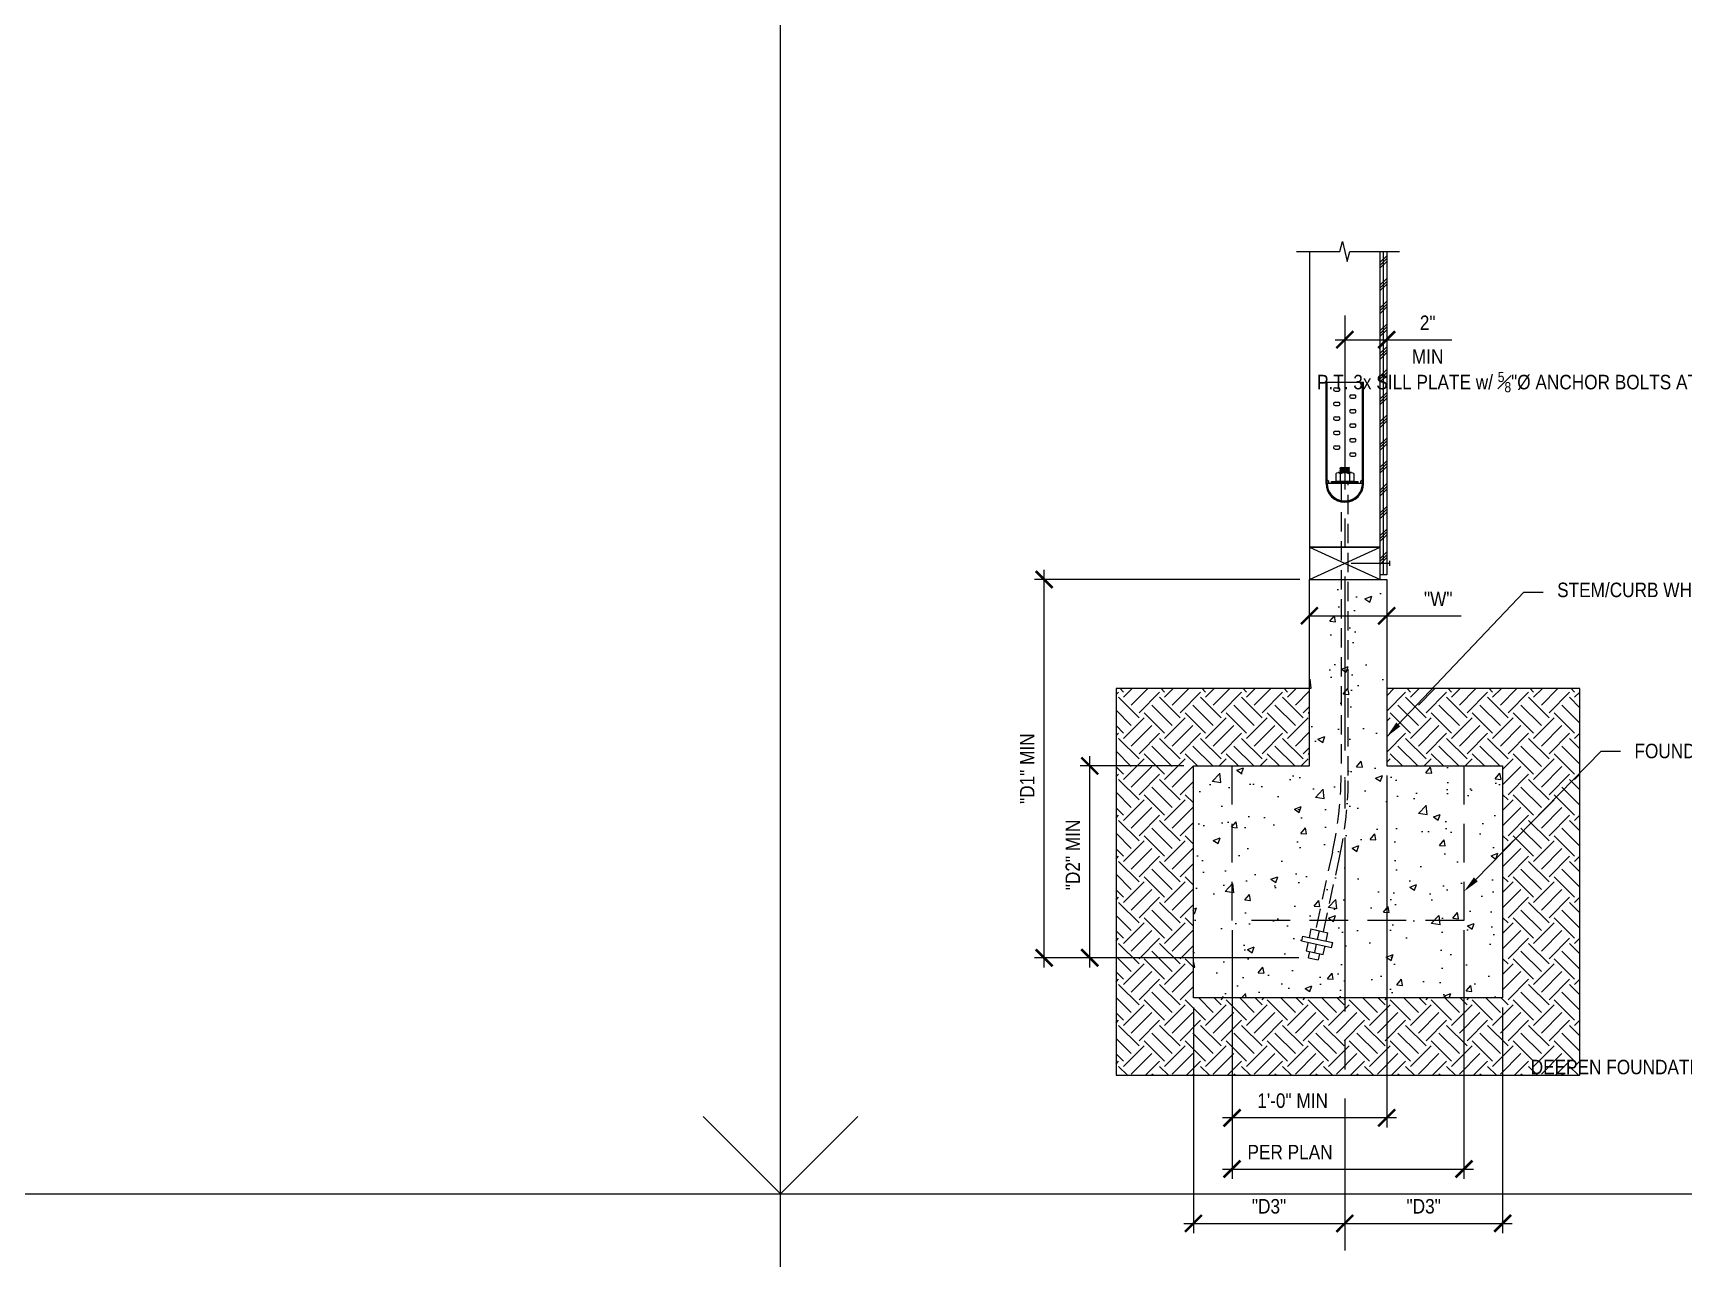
# Model space of a CAD drawing. Header units: inches. Extents: x -16404 to 14624, y -1591 to 16152.
# Drawn here: x 1432.3 to 1560.4, y 2486.9 to 2582.1 of the extents above; entities that cross this region are included whole.
import ezdxf
from ezdxf import colors
from ezdxf.entities.mleader import LeaderData, LeaderLine
from ezdxf.math import Vec2, Vec3

# ---------------------------------------------------------------- set-up
doc = ezdxf.new("R2010")
doc.units = ezdxf.units.IN
doc.header["$LTSCALE"] = 24
doc.header["$MEASUREMENT"] = 0
for name, pattern in [('CENTER2', [1.125, 0.75, -0.125, 0.125, -0.125]), ('DASHED2', [0.375, 0.25, -0.125]), ('HIDDEN2', [0.1875, 0.125, -0.0625]), ('HIDDEN4', [0.09375, 0.0625, -0.03125])]:
    doc.linetypes.add(name, pattern=pattern)
doc.layers.get('0').update_dxf_attribs({"linetype": 'CONTINUOUS'})
doc.layers.get('DefPoints').update_dxf_attribs({"color": 251, "linetype": 'CONTINUOUS'})
for name, color, linetype, plot in [('DESIGNER COMMENTS', 221, 'CONTINUOUS', False), ('S-ANNO-GRID-NONPLOT', 251, 'CONTINUOUS', False), ('S-ANNO-NONPLOT', 253, 'CONTINUOUS', False)]:
    doc.layers.add(name, color=color, linetype=linetype, plot=plot)
for name, color, linetype in [('S-ANNO-DIMS', 2, 'CONTINUOUS'), ('S-ANNO-NOTE', 4, 'CONTINUOUS'), ('S-BOLT', 2, 'CONTINUOUS'), ('S-BREAK', 2, 'CONTINUOUS'), ('S-CONC', 4, 'CONTINUOUS'), ('S-GRID', 1, 'CENTER2'), ('S-NAIL', 2, 'CONTINUOUS'), ('S-SIMPSON', 2, 'CONTINUOUS'), ('S-TYP DETAIL BLOCKS', 1, 'CONTINUOUS'), ('S-WOOD', 3, 'CONTINUOUS')]:
    doc.layers.add(name, color=color, linetype=linetype)
doc.layers.add('S-HATCH-SOIL', color=7, linetype='CONTINUOUS', true_color=0x8f8f8f, transparency=0.8)
doc.layers.add('S-HATCH1', color=1, linetype='CONTINUOUS', transparency=0.5)
doc.layers.add('S-HATCH2', color=2, linetype='CONTINUOUS', transparency=0.5)
doc.styles.add('Arial', font='arial.ttf', dxfattribs={"width": 0.85})
doc.dimstyles.new('DIM-12_Se', dxfattribs={"dimscale": 12, "dimtxt": 0.09375, "dimasz": 0.109375, "dimexe": 0.0625, "dimexo": 0.0625, "dimgap": 0.0625, "dimtad": 1, "dimdec": 4, "dimzin": 11, "dimdsep": 46, "dimlunit": 4, "dimtxsty": 'Arial', "dimblk": 'ARCHTICK', "dimcen": 0.125, "dimdle": 0.0625, "dimclrd": 256, "dimclre": 256, "dimclrt": 4, "dimadec": 0, "dimazin": 0, "dimtfac": 0.75, "dimtdec": 4, "dimtmove": 0, "dimatfit": 3, "dimfxl": 1, "dimfrac": 1, "dimtolj": 1, "dimtzin": 0, "dimarcsym": 0})

# ---------------------------------------------------------------- blocks, each defined once
blk = doc.blocks.new('Se_24x36_DETAILS_GRID')
for p, q in [((15.535, 7.667), (15.535, 15.333)), ((15.535, 7.667), (16.035, 8.167)), ((7.767, 7.667), (15.535, 7.667)), ((15.535, 7.667), (23.302, 7.667)), ((15.535, 0), (15.535, 7.667))]:
    blk.add_line(p, q)
at = {"linetype": 'DASHED2', "ltscale": 0.5}
blk.add_line((15.535, 7.667), (15.035, 8.167), dxfattribs=at)
blk = doc.blocks.new('_Open90')
at = {"color": 0, "linetype": 'ByBlock', "lineweight": -2}
for p, q in [((-0.5, 0.5), (0, 0)), ((0, 0), (-1, 0)), ((0, 0), (-0.5, -0.5))]:
    blk.add_line(p, q, dxfattribs=at)
blk = doc.blocks.new('_ARCHTICK')
at = {"color": 0, "linetype": 'ByBlock', "const_width": 0.15}
blk.add_lwpolyline([(-0.5, -0.5), (0.5, 0.5)], dxfattribs=at)
blk = doc.blocks.new('*D2683')
at = {"layer": 'DefPoints', "color": 0, "transparency": 16777216}
for p in [(26.04, 101.19), (37.79, 85.37), (37.79, 83.7)]:
    blk.add_point(p, dxfattribs=at)
at = {"layer": 'S-ANNO-DIMS', "lineweight": -2, "transparency": 16777216}
for p, q in [((26.04, 100.44), (26.04, 82.95)), ((37.79, 84.62), (37.79, 82.95)), ((25.29, 83.7), (38.54, 83.7))]:
    blk.add_line(p, q, dxfattribs=at)
at = {"layer": 'S-ANNO-DIMS', "lineweight": -2, "transparency": 16777216, "xscale": 1.3125, "yscale": 1.3125, "zscale": 1.3125, "rotation": 180}
blk.add_blockref('_ARCHTICK', (26.04, 83.7), dxfattribs=at)
at = {"layer": 'S-ANNO-DIMS', "lineweight": -2, "transparency": 16777216, "xscale": 1.3125, "yscale": 1.3125, "zscale": 1.3125}
blk.add_blockref('_ARCHTICK', (37.79, 83.7), dxfattribs=at)
at = {"layer": 'S-ANNO-DIMS', "color": 4, "transparency": 16777216, "insert": (31.91, 85.02), "char_height": 1.125, "attachment_point": 5, "style": 'Arial'}
blk.add_mtext('\\A1;"D3"', dxfattribs=at)
blk = doc.blocks.new('*D2684')
at = {"layer": 'DefPoints', "color": 0, "transparency": 16777216}
for p in [(50.04, 101.19), (37.79, 85.37), (50.04, 83.7)]:
    blk.add_point(p, dxfattribs=at)
at = {"layer": 'S-ANNO-DIMS', "lineweight": -2, "transparency": 16777216}
for p, q in [((50.04, 100.44), (50.04, 82.95)), ((37.79, 84.62), (37.79, 82.95)), ((37.04, 83.7), (50.79, 83.7))]:
    blk.add_line(p, q, dxfattribs=at)
at = {"layer": 'S-ANNO-DIMS', "lineweight": -2, "transparency": 16777216, "xscale": 1.3125, "yscale": 1.3125, "zscale": 1.3125, "rotation": 180}
blk.add_blockref('_ARCHTICK', (37.79, 83.7), dxfattribs=at)
at = {"layer": 'S-ANNO-DIMS', "lineweight": -2, "transparency": 16777216, "xscale": 1.3125, "yscale": 1.3125, "zscale": 1.3125}
blk.add_blockref('_ARCHTICK', (50.04, 83.7), dxfattribs=at)
at = {"layer": 'S-ANNO-DIMS', "color": 4, "transparency": 16777216, "insert": (43.91, 85.02), "char_height": 1.125, "attachment_point": 5, "style": 'Arial'}
blk.add_mtext('\\A1;"D3"', dxfattribs=at)
blk = doc.blocks.new('PHD2-F')
for p, q in [((-1.45, 1.45), (-1.45, 9.31)), ((-1.45, 9.31), (1.45, 9.31)), ((-1.38, 1.45), (-1.38, 9.31)), ((1.37, 1.45), (1.37, 9.31)), ((1.45, 1.45), (1.45, 9.31)), ((-0.75, 8.88), (-0.5, 8.88)), ((-0.75, 8.62), (-0.5, 8.62)), ((-0.75, 7.75), (-0.5, 7.75)), ((0.5, 8.32), (0.75, 8.32)), ((0.5, 8.06), (0.75, 8.06)), ((-0.75, 7.5), (-0.5, 7.5)), ((-0.75, 6.63), (-0.5, 6.63)), ((0.5, 7.19), (0.75, 7.19)), ((0.5, 6.93), (0.75, 6.93)), ((-0.75, 6.37), (-0.5, 6.37)), ((-0.75, 5.51), (-0.5, 5.51)), ((-0.75, 5.25), (-0.5, 5.25)), ((0.5, 6.07), (0.75, 6.07)), ((0.5, 5.81), (0.75, 5.81)), ((-0.75, 4.38), (-0.5, 4.38)), ((-0.75, 4.12), (-0.5, 4.12)), ((0.5, 4.94), (0.75, 4.94)), ((0.5, 4.68), (0.75, 4.68)), ((0.5, 3.82), (0.75, 3.82)), ((0.5, 3.56), (0.75, 3.56)), ((-1.45, 1.75), (-1.38, 1.75)), ((-1.38, 1.74), (-1.25, 1.64)), ((-1.38, 1.48), (1.37, 1.48)), ((-1.38, 1.48), (-1.38, 1.23)), ((-1.38, 1.48), (-1.38, 1.47)), ((-1.38, 1.47), (-1.37, 1.46)), ((-1.37, 1.46), (-1.37, 1.42)), ((-1.37, 1.42), (-1.37, 1.38)), ((-1.37, 1.38), (-1.37, 1.33)), ((-1.37, 1.33), (-1.36, 1.27)), ((-1.28, 1.48), (-1.25, 1.51)), ((-1.25, 1.51), (-1.25, 1.64)), ((1.37, 1.74), (1.25, 1.64)), ((1.25, 1.51), (1.25, 1.64)), ((1.28, 1.48), (1.25, 1.51)), ((1.36, 1.27), (1.37, 1.33)), ((1.37, 1.47), (1.37, 1.48)), ((1.37, 1.46), (1.37, 1.47)), ((1.37, 1.42), (1.37, 1.46)), ((1.37, 1.38), (1.37, 1.42)), ((1.37, 1.33), (1.37, 1.38)), ((1.37, 1.75), (1.45, 1.75)), ((1.37, 1.23), (1.37, 1.48)), ((-1.38, 1.23), (-1.28, 0.98)), ((-1.36, 1.27), (-1.35, 1.21)), ((-1.35, 1.21), (-1.33, 1.13)), ((-1.33, 1.13), (-1.31, 1.06)), ((-1.31, 1.06), (-1.28, 0.98)), ((1.37, 1.23), (1.28, 0.98)), ((1.28, 0.98), (1.31, 1.06)), ((1.31, 1.06), (1.33, 1.13)), ((1.33, 1.13), (1.35, 1.21)), ((1.35, 1.21), (1.36, 1.27))]:
    blk.add_line(p, q)
for centre, radius, start, end in [((-0.75, 8.75), 0.13, 90, 270), ((-0.75, 7.63), 0.13, 90, 270), ((-0.5, 8.75), 0.13, 270, 90), ((-0.5, 7.63), 0.13, 270, 90), ((0.5, 8.19), 0.13, 90, 270), ((0.75, 8.19), 0.13, 270, 90), ((-0.75, 6.5), 0.13, 90, 270), ((-0.5, 6.5), 0.13, 270, 90), ((0.5, 7.06), 0.13, 90, 270), ((0.75, 7.06), 0.13, 270, 90), ((-0.75, 5.38), 0.13, 90, 270), ((-0.5, 5.38), 0.13, 270, 90), ((0.5, 5.94), 0.13, 90, 270), ((0.75, 5.94), 0.13, 270, 90), ((-0.75, 4.25), 0.13, 90, 270), ((-0.5, 4.25), 0.13, 270, 90), ((0.5, 4.81), 0.13, 90, 270), ((0.75, 4.81), 0.13, 270, 90), ((0.5, 3.69), 0.13, 90, 270), ((0.75, 3.69), 0.13, 270, 90), ((0, 1.45), 1.45, 180, 0), ((0, 1.45), 1.38, 180, 0), ((0, 1.48), 1.38, 201.3237, 338.6763)]:
    blk.add_arc(centre, radius, start, end)
blk = doc.blocks.new('NUT-SM-THREADS-new')
for p, q in [((-0.94, 0.81), (-0.94, 0)), ((-0.94, 0), (-0.84, 0)), ((-0.84, 0), (0.84, 0)), ((-0.7, 0.94), (0.7, 0.94)), ((0.39, 1.44), (-0.5, 1.44)), ((-0.5, 1.44), (-0.39, 1.37)), ((-0.5, 1.31), (-0.39, 1.37)), ((0.5, 1.25), (-0.5, 1.31)), ((-0.5, 1.31), (-0.39, 1.25)), ((-0.5, 1.19), (-0.39, 1.25)), ((0.5, 1.12), (-0.5, 1.19)), ((-0.5, 1.19), (-0.39, 1.12)), ((-0.5, 1.06), (-0.39, 1.12)), ((0.5, 1), (-0.5, 1.06)), ((-0.5, 1.06), (-0.39, 1)), ((-0.5, 0.94), (-0.39, 1)), ((-0.47, 0.81), (-0.47, 0)), ((-0.39, 1.37), (0.39, 1.31)), ((-0.39, 1.25), (0.39, 1.19)), ((-0.39, 1.12), (0.39, 1.06)), ((-0.39, 1), (0.39, 0.94)), ((0.5, 1.37), (-0.09, 1.41)), ((0.39, 1.44), (0.39, 1.44)), ((0.39, 1.44), (0.5, 1.37)), ((0.39, 1.31), (0.5, 1.37)), ((0.39, 1.31), (0.5, 1.25)), ((0.39, 1.19), (0.5, 1.25)), ((0.39, 1.19), (0.5, 1.12)), ((0.39, 1.06), (0.5, 1.12)), ((0.39, 1.06), (0.5, 1)), ((0.39, 0.94), (0.5, 1)), ((0.47, 0.81), (0.47, 0)), ((0.84, 0), (0.94, 0)), ((0.94, 0.81), (0.94, 0))]:
    blk.add_line(p, q)
for centre, radius, start, end in [((-0.7, 0.65), 0.283, 33.8901, 146.1099), ((0, -0.01), 0.943, 60.1583, 119.8417), ((0.7, 0.65), 0.283, 33.8901, 146.1099)]:
    blk.add_arc(centre, radius, start, end)
blk = doc.blocks.new('NUT-w-WASHER-sm-new')
blk.add_lwpolyline([(1.36, 0.17), (-1.36, 0.17), (-1.36, 0), (1.36, 0)], close=True)
blk.add_blockref('NUT-SM-THREADS-new', (0, 0.17))
blk = doc.blocks.new('10d')
at = {"color": 3}
blk.add_line((0.19, 0.25), (-0.19, 0.25), dxfattribs=at)
at = {"color": 2}
blk.add_line((0, 0.25), (0, -2.75), dxfattribs=at)
blk = doc.blocks.new('*D2685')
at = {"layer": 'DefPoints', "color": 0, "transparency": 16777216}
for p in [(37.79, 152.26), (41.04, 152.26), (41.04, 152.26)]:
    blk.add_point(p, dxfattribs=at)
at = {"layer": 'S-ANNO-DIMS', "lineweight": -2, "transparency": 16777216}
for p, q in [((37.04, 152.26), (41.04, 152.26)), ((41.04, 152.26), (46.09, 152.26))]:
    blk.add_line(p, q, dxfattribs=at)
at = {"layer": 'S-ANNO-DIMS', "lineweight": -2, "transparency": 16777216, "xscale": 1.3125, "yscale": 1.3125, "zscale": 1.3125, "rotation": 180}
blk.add_blockref('_ARCHTICK', (37.79, 152.26), dxfattribs=at)
at = {"layer": 'S-ANNO-DIMS', "lineweight": -2, "transparency": 16777216, "xscale": 1.3125, "yscale": 1.3125, "zscale": 1.3125}
blk.add_blockref('_ARCHTICK', (41.04, 152.26), dxfattribs=at)
at = {"layer": 'S-ANNO-DIMS', "color": 4, "transparency": 16777216, "char_height": 1.125, "attachment_point": 5, "style": 'Arial'}
for s, insert in [('\\A1;2"', (44.22, 153.57)), ('\\A1;MIN', (44.22, 150.95))]:
    blk.add_mtext(s, dxfattribs=dict(at, insert=insert))
blk = doc.blocks.new('*D2689')
at = {"layer": 'DefPoints', "color": 0, "transparency": 16777216}
for p in [(29.04, 107.19), (47.04, 107.19), (47.04, 87.92)]:
    blk.add_point(p, dxfattribs=at)
at = {"layer": 'S-ANNO-DIMS', "lineweight": -2, "transparency": 16777216}
for p, q in [((29.04, 106.44), (29.04, 87.17)), ((47.04, 106.44), (47.04, 87.17)), ((28.29, 87.92), (47.79, 87.92))]:
    blk.add_line(p, q, dxfattribs=at)
at = {"layer": 'S-ANNO-DIMS', "lineweight": -2, "transparency": 16777216, "xscale": 1.3125, "yscale": 1.3125, "zscale": 1.3125, "rotation": 180}
blk.add_blockref('_ARCHTICK', (29.04, 87.92), dxfattribs=at)
at = {"layer": 'S-ANNO-DIMS', "lineweight": -2, "transparency": 16777216, "xscale": 1.3125, "yscale": 1.3125, "zscale": 1.3125}
blk.add_blockref('_ARCHTICK', (47.04, 87.92), dxfattribs=at)
at = {"layer": 'S-ANNO-DIMS', "color": 4, "transparency": 16777216, "insert": (33.54, 89.23), "char_height": 1.125, "attachment_point": 5, "style": 'Arial'}
blk.add_mtext('\\A1;PER PLAN', dxfattribs=at)
blk = doc.blocks.new('*D2690')
at = {"layer": 'DefPoints', "color": 0, "transparency": 16777216}
for p in [(35.04, 130.84), (35.04, 130.84), (41.04, 130.84)]:
    blk.add_point(p, dxfattribs=at)
at = {"layer": 'S-ANNO-DIMS', "lineweight": -2, "transparency": 16777216}
for p, q in [((35.04, 130.84), (41.79, 130.84)), ((41.04, 130.84), (46.83, 130.84))]:
    blk.add_line(p, q, dxfattribs=at)
at = {"layer": 'S-ANNO-DIMS', "lineweight": -2, "transparency": 16777216, "xscale": 1.3125, "yscale": 1.3125, "zscale": 1.3125, "rotation": 180}
blk.add_blockref('_ARCHTICK', (35.04, 130.84), dxfattribs=at)
at = {"layer": 'S-ANNO-DIMS', "lineweight": -2, "transparency": 16777216, "xscale": 1.3125, "yscale": 1.3125, "zscale": 1.3125}
blk.add_blockref('_ARCHTICK', (41.04, 130.84), dxfattribs=at)
at = {"layer": 'S-ANNO-DIMS', "color": 4, "transparency": 16777216, "insert": (45.04, 132.15), "char_height": 1.125, "attachment_point": 5, "style": 'Arial'}
blk.add_mtext('\\A1;"W"', dxfattribs=at)
blk = doc.blocks.new('*D2691')
at = {"layer": 'DefPoints', "color": 0, "transparency": 16777216}
for p in [(18, 119.19), (26.04, 119.19), (34.98, 104.31)]:
    blk.add_point(p, dxfattribs=at)
at = {"layer": 'S-ANNO-DIMS', "lineweight": -2, "transparency": 16777216}
for p, q in [((25.29, 119.19), (17.25, 119.19)), ((18, 103.56), (18, 119.94)), ((34.23, 104.31), (17.25, 104.31))]:
    blk.add_line(p, q, dxfattribs=at)
at = {"layer": 'S-ANNO-DIMS', "lineweight": -2, "transparency": 16777216, "xscale": 1.3125, "yscale": 1.3125, "zscale": 1.3125}
for p, rotation in [((18, 119.19), 90), ((18, 104.31), 270)]:
    blk.add_blockref('_ARCHTICK', p, dxfattribs=dict(at, rotation=rotation))
at = {"layer": 'S-ANNO-DIMS', "color": 4, "transparency": 16777216, "insert": (16.68, 112.29), "char_height": 1.125, "attachment_point": 5, "rotation": 90, "style": 'Arial'}
blk.add_mtext('\\A1;"D2" MIN', dxfattribs=at)
blk = doc.blocks.new('*D2693')
at = {"layer": 'DefPoints', "color": 0, "transparency": 16777216}
for p in [(41.04, 119.19), (29.04, 107.19), (29.04, 91.89)]:
    blk.add_point(p, dxfattribs=at)
at = {"layer": 'S-ANNO-DIMS', "lineweight": -2, "transparency": 16777216}
for p, q in [((41.04, 118.44), (41.04, 91.14)), ((29.04, 106.44), (29.04, 91.14)), ((41.79, 91.89), (28.29, 91.89))]:
    blk.add_line(p, q, dxfattribs=at)
at = {"layer": 'S-ANNO-DIMS', "lineweight": -2, "transparency": 16777216, "xscale": 1.3125, "yscale": 1.3125, "zscale": 1.3125, "rotation": 180}
blk.add_blockref('_ARCHTICK', (29.04, 91.89), dxfattribs=at)
at = {"layer": 'S-ANNO-DIMS', "lineweight": -2, "transparency": 16777216, "xscale": 1.3125, "yscale": 1.3125, "zscale": 1.3125}
blk.add_blockref('_ARCHTICK', (41.04, 91.89), dxfattribs=at)
at = {"layer": 'S-ANNO-DIMS', "color": 4, "transparency": 16777216, "insert": (33.74, 93.22), "char_height": 1.125, "attachment_point": 5, "style": 'Arial'}
blk.add_mtext('\\A1;1\'-0" MIN', dxfattribs=at)
blk = doc.blocks.new('_Integral')
at = {"color": 0, "linetype": 'ByBlock', "lineweight": -2}
for centre, start, end in [((0.445, -0.091), 102, 168), ((-0.445, 0.091), 282, 348)]:
    blk.add_arc(centre, 0.454, start, end, dxfattribs=at)
blk = doc.blocks.new('*D2694')
at = {"layer": 'DefPoints', "color": 0, "transparency": 16777216}
for p in [(14.46, 133.65), (35.04, 133.65), (21.29, 104.31)]:
    blk.add_point(p, dxfattribs=at)
at = {"layer": 'S-ANNO-DIMS', "lineweight": -2, "transparency": 16777216}
for p, q in [((34.29, 133.65), (13.71, 133.65)), ((14.46, 103.56), (14.46, 134.4)), ((20.54, 104.31), (13.71, 104.31))]:
    blk.add_line(p, q, dxfattribs=at)
at = {"layer": 'S-ANNO-DIMS', "lineweight": -2, "transparency": 16777216, "xscale": 1.3125, "yscale": 1.3125, "zscale": 1.3125}
for p, rotation in [((14.46, 133.65), 90), ((14.46, 104.31), 270)]:
    blk.add_blockref('_ARCHTICK', p, dxfattribs=dict(at, rotation=rotation))
at = {"layer": 'S-ANNO-DIMS', "color": 4, "transparency": 16777216, "insert": (13.14, 118.98), "char_height": 1.125, "attachment_point": 5, "rotation": 90, "style": 'Arial'}
blk.add_mtext('\\A1;"D1" MIN', dxfattribs=at)
blk = doc.blocks.new('Se_HOLDOWN ANCHORAGE AT FOUNDATION')
at = {"layer": 'S-HATCH-SOIL'}
h = blk.add_hatch(dxfattribs=at)
h.set_pattern_fill('EARTH', color=256, scale=9, angle=45, style=0)
h.set_pattern_definition([(45, (41286.5343, 2188.8466), (0, 3.18198052), [2.25, -2.25]), (45, (41285.9377, 2189.4433), (0, 3.18198052), [2.25, -2.25]), (45, (41285.341, 2190.0399), (0, 3.18198052), [2.25, -2.25]), (135, (41285.341, 2190.4376), (-3.18198052, 4e-16), [2.25, -2.25]), (135, (41285.9377, 2191.0342), (-3.18198052, 4e-16), [2.25, -2.25]), (135, (41286.5343, 2191.6309), (-3.18198052, 4e-16), [2.25, -2.25])])
h.paths.add_polyline_path([(41.03976, 119.18755), (50.03976, 119.18755), (50.03976, 101.18755), (26.03976, 101.18755), (26.03976, 119.18755), (35.03976, 119.18755), (35.03976, 125.18755), (20.03976, 125.18755), (20.03976, 95.18755), (56.03976, 95.18755), (56.03976, 125.18755), (41.03976, 125.18755)])
at = {"layer": 'S-HATCH2'}
h = blk.add_hatch(dxfattribs=at)
h.set_pattern_fill('AR-CONC', color=256, scale=0.75, style=0)
h.set_pattern_definition([(50, (41286.5343, 2188.8466), (5.37945137, -0.470641), [0.5625, -6.1875]), (355, (41286.5343, 2188.8466), (-1.040635, 5.641441), [0.45, -4.95]), (100.451444, (41286.9826, 2188.8074), (4.33881635, 5.1707999), [0.47805144, -5.25856584]), (46.1842, (41286.534, 2190.3466), (8.00431, -1.2413946), [0.84375, -9.28125]), (96.635635, (41287.201, 2190.243), (7.0099646, 7.3058895), [0.7170776, -7.8878532]), (351.184164, (41286.534, 2190.347), (7.0099646, 7.3058895), [0.675, -7.425]), (21, (41287.2843, 2189.9716), (4.4768029, -3.0196417), [0.5625, -6.1875]), (326, (41287.2843, 2189.9716), (1.824865, 5.43862534), [0.45, -4.95]), (71.451445, (41287.6574, 2189.72), (6.3016678, 2.41898365), [0.4780514, -5.25856584]), (37.5, (41286.5343, 2188.8466), (0.091198915, 2.4967039), [0, -4.89, 0, -5.025, 0, -4.96875]), (7.5, (41286.5343, 2188.8466), (1.97302153, 2.95808784), [0, -2.865, 0, -4.7775, 0, -1.89375]), (327.5, (41284.8618, 2188.8466), (4.00366827, -0.16916154), [0, -1.875, 0, -5.85, 0, -7.7625]), (317.5, (41284.1118, 2188.8466), (4.37389627, 0.75078737), [0, -2.4375, 0, -3.885, 0, -5.5125])])
h.paths.add_polyline_path([(35.03976, 133.65079), (41.03976, 133.65079), (41.03976, 119.18755), (50.03976, 119.18755), (50.03976, 101.18755), (26.03976, 101.18755), (26.03976, 119.18755), (35.03976, 119.18755)])
at = {"layer": 'S-WOOD'}
h = blk.add_hatch(dxfattribs=at)
h.set_pattern_fill('PLAST', color=1, scale=5, angle=45, style=0)
h.set_pattern_definition([(45, (2530.8771, -5807.7838), (-0.88388348, 0.88388348), []), (45, (2530.7666, -5807.6733), (-0.88388348, 0.88388348), []), (45, (2530.6561, -5807.5629), (-0.88388348, 0.88388348), [])])
h.paths.add_polyline_path([(40.53976, 159.11021), (41.03976, 159.11021), (41.03976, 134.02579), (40.53976, 134.02579)])
at = {"layer": 'S-ANNO-NONPLOT'}
blk.add_lwpolyline([(41.03976, 119.18755), (50.03976, 119.18755), (50.03976, 101.18755), (26.03976, 101.18755), (26.03976, 119.18755), (35.03976, 119.18755), (35.03976, 125.18755), (20.03976, 125.18755), (20.03976, 95.18755), (56.03976, 95.18755), (56.03976, 125.18755), (41.03976, 125.18755), (41.03976, 119.18755)], close=True, dxfattribs=at)
at = {"layer": 'S-BOLT'}
for p, q in [((35.16126, 106.54205), (35.01701, 105.87901)), ((35.16126, 106.54205), (36.4804, 106.25505)), ((35.67658, 105.73551), (35.82083, 106.39855)), ((34.50401, 105.99061), (34.42429, 105.62419)), ((34.42429, 105.62419), (36.76943, 105.11398)), ((34.50401, 105.99061), (36.84915, 105.48041)), ((34.93729, 105.51258), (34.79303, 104.84954)), ((35.45261, 104.70604), (35.59686, 105.36908)), ((36.11218, 104.56255), (36.25643, 105.22559)), ((36.33615, 105.59201), (36.4804, 106.25505)), ((36.76943, 105.11398), (36.84915, 105.48041)), ((34.79303, 104.84954), (36.11218, 104.56255)), ((34.98335, 104.31312), (35.71621, 104.15368))]:
    blk.add_line(p, q, dxfattribs=at)
at = {"layer": 'S-BOLT', "linetype": 'HIDDEN4'}
blk.add_lwpolyline([(36.12618, 106.33212), (37.37746, 112.08353, 0.05360677), (38.0632, 118.46115), (38.0632, 141.13204), (37.51633, 141.13204), (37.51633, 118.88745, -0.05360677), (36.83059, 112.50983), (35.51547, 106.46498), (36.12618, 106.33212)], format="xyb", dxfattribs=at)
at = {"layer": 'S-BOLT'}
for points in [[(34.98335, 104.31312), (35.08618, 104.78576)], [(35.81903, 104.62632), (35.71621, 104.15368)]]:
    blk.add_lwpolyline(points, dxfattribs=at)
at = {"layer": 'S-BREAK'}
blk.add_lwpolyline([(34.03976, 159.11021), (37.41119, 159.11021), (37.60048, 159.88856), (37.97905, 158.33186), (38.16834, 159.11021), (42.03976, 159.11021)], dxfattribs=at)
at = {"layer": 'S-CONC'}
blk.add_lwpolyline([(35.03976, 133.65079), (41.03976, 133.65079), (41.03976, 119.18755), (50.03976, 119.18755), (50.03976, 101.18755), (26.03976, 101.18755), (26.03976, 119.18755), (35.03976, 119.18755)], close=True, dxfattribs=at)
at = {"layer": 'S-CONC', "color": 2, "linetype": 'HIDDEN2'}
blk.add_lwpolyline([(35.03976, 133.65079), (41.03976, 133.65079), (41.03976, 119.18755), (47.03976, 119.18755), (47.03976, 107.18755), (29.03976, 107.18755), (29.03976, 119.18755), (35.03976, 119.18755)], close=True, dxfattribs=at)
at = {"layer": 'S-GRID', "color": 1, "linetype": 'CENTER2', "ltscale": 0.75}
blk.add_line((37.78976, 154.12902), (37.78976, 81.58815), dxfattribs=at)
at = {"layer": 'S-HATCH1'}
blk.add_line((40.78976, 134.02579), (40.78976, 159.11021), dxfattribs=at)
at = {"layer": 'S-WOOD', "color": 2}
for p, q in [((35.03976, 133.65079), (40.53976, 136.15079)), ((35.03976, 136.15079), (40.53976, 133.65079))]:
    blk.add_line(p, q, dxfattribs=at)
at = {"layer": 'S-WOOD'}
for points in [[(35.03976, 159.11021), (35.03976, 136.15079), (40.53976, 136.15079), (40.53976, 159.11021)], [(40.53976, 159.11021), (41.03976, 159.11021), (41.03976, 134.02579), (40.53976, 134.02579), (40.53976, 159.11021)]]:
    blk.add_lwpolyline(points, dxfattribs=at)
blk.add_lwpolyline([(35.03976, 136.15079), (35.03976, 133.65079), (40.53976, 133.65079), (40.53976, 136.15079)], close=True, dxfattribs=at)
at = {"layer": 'S-BOLT', "xscale": -0.75, "yscale": 0.75, "zscale": 0.75}
blk.add_blockref('NUT-w-WASHER-sm-new', (37.78976, 141.13204), dxfattribs=at)
at = {"layer": 'S-NAIL', "rotation": 270}
blk.add_blockref('10d', (41.03976, 134.90079), dxfattribs=at)
at = {"layer": 'S-SIMPSON', "color": 3, "linetype": 'Continuous'}
blk.add_blockref('PHD2-F', (37.78976, 139.65079), dxfattribs=at)
at = {"layer": 'S-ANNO-DIMS'}
for base, p1, p2, text, picture, middle in [((41.03976, 152.25912), (37.78976, 152.25912), (41.03976, 152.25912), '2"\\XMIN', '*D2685', (44.22224, 152.25912)), ((29.03976, 91.89261), (41.03976, 119.18755), (29.03976, 107.18755), '<> MIN', '*D2693', (33.7399, 91.89261)), ((47.03976, 87.92124), (29.03976, 107.18755), (47.03976, 107.18755), 'PER PLAN', '*D2689', (33.54041, 87.92124))]:
    dim = blk.add_linear_dim(base=base, p1=p1, p2=p2, text=text, dimstyle='DIM-12_Se', dxfattribs=at)
    dim.commit()
    dim.dimension.update_dxf_attribs({"geometry": picture, "text_midpoint": middle, "dimtype": 128})
for base, p1, p2, angle, text, picture, middle in [((14.45686, 133.65079), (21.28976, 104.31312), (35.03976, 133.65079), 270, '"D1" MIN', '*D2694', (14.45686, 118.98196)), ((35.03976, 130.83881), (41.03976, 130.83881), (35.03976, 130.83881), 180, '"W"', '*D2690', (45.03976, 130.83881)), ((17.99792, 119.18755), (34.98335, 104.31312), (26.03976, 119.18755), 90, '"D2" MIN', '*D2691', (17.99792, 112.29111))]:
    dim = blk.add_linear_dim(base=base, p1=p1, p2=p2, angle=angle, text=text, dimstyle='DIM-12_Se', dxfattribs=at)
    dim.commit()
    dim.dimension.update_dxf_attribs({"geometry": picture, "text_midpoint": middle, "dimtype": 128})
for base, p1, p2, picture, middle in [((37.78976, 83.6979), (26.03976, 101.18755), (37.78976, 85.37432), '*D2683', (31.91476, 85.02267)), ((50.03976, 83.6979), (37.78976, 85.37432), (50.03976, 101.18755), '*D2684', (43.91476, 85.02267))]:
    dim = blk.add_linear_dim(base=base, p1=p1, p2=p2, text='"D3"', dimstyle='DIM-12_Se', dxfattribs=at)
    dim.commit()
    dim.dimension.update_dxf_attribs({"geometry": picture, "text_midpoint": middle})
at = {"layer": 'S-ANNO-NOTE'}
ml = blk.add_multileader_mtext('Standard', dxfattribs=at)
ml.set_content('SHEAR WALL w/ E.N. PER PLAN', color=4, style='Arial')
ml.set_leader_properties(color=2)
ml.set_arrow_properties(name='INTEGRAL')
ml.build(insert=Vec2(0, 0))
ml.multileader.update_dxf_attribs({"dogleg_length": 0.36, "arrow_head_size": 1.3125, "scale": 12})
ctx = ml.context
ctx.base_point, ctx.scale, ctx.char_height, ctx.arrow_head_size, ctx.landing_gap_size, ctx.plane_origin = Vec3(79.98992, 160.30263), 12, 1.125, 1.3125, 1.08, Vec3(141.55097, 454.00277)
ctx.text_align_type = 2
notes = []
notes.append((ctx, [(0, (1, 1, 0), (93.90841, 160.30263), (-1, 0), 1.5, [(0, [(104.90518, 154.5175)], 0, [])])]))
ctx.mtext.insert, ctx.mtext.width, ctx.mtext.defined_height, ctx.mtext.alignment, ctx.mtext.flow_direction = Vec3(91.32841, 160.86551), 10.3297485, 3.69153, 3, 5
ml = blk.add_multileader_mtext('Standard', dxfattribs=at)
ml.set_content('STUDS PER SHEAR WALL SCHEDULE', color=4, style='Arial')
ml.set_leader_properties(color=2)
ml.build(insert=Vec2(0, 0))
ml.multileader.update_dxf_attribs({"dogleg_length": 0.125, "arrow_head_size": 1.3125, "scale": 12})
ctx = ml.context
ctx.base_point, ctx.scale, ctx.char_height, ctx.arrow_head_size, ctx.landing_gap_size, ctx.plane_origin = Vec3(77.70627, 154.63463), 12, 1.125, 1.3125, 1.08, Vec3(129.23617, 445.13995)
ctx.text_align_type = 2
notes.append((ctx, [(0, (1, 1, 0), (93.90841, 154.63463), (-1, 0), 1.5, [(0, [(109.99589, 147.00539)], 0, [])])]))
ctx.mtext.insert, ctx.mtext.width, ctx.mtext.alignment, ctx.mtext.flow_direction = Vec3(91.32841, 155.20672), 12.6133987, 3, 5
ml = blk.add_multileader_mtext('Standard', dxfattribs=at)
ml.set_content('\\A1;{\\C256;P.T. 3x SILL PLATE w/ \\H0.7x;\\S5#8;\\H1.4286x;"%%C ANCHOR BOLTS AT SPACING PER SHEAR WALL SCHEDULE}', color=4, style='Arial')
ml.set_leader_properties(color=2)
ml.build(insert=Vec2(0, 0))
ml.multileader.update_dxf_attribs({"dogleg_length": 0.125, "arrow_head_size": 1.3125, "scale": 12})
ctx = ml.context
ctx.base_point, ctx.scale, ctx.char_height, ctx.arrow_head_size, ctx.landing_gap_size, ctx.plane_origin = Vec3(73.66362, 149.18669), 12, 1.125, 1.3125, 1.08, Vec3(129.1634, 439.692)
ctx.text_align_type = 2
notes.append((ctx, [(0, (1, 1, 0), (93.90841, 149.18669), (-1, 0), 1.5, [(0, [(113.24101, 136.15079)], 0, [])])]))
ctx.mtext.insert, ctx.mtext.width, ctx.mtext.alignment, ctx.mtext.flow_direction = Vec3(91.32841, 149.75878), 17.5154638, 3, 5
ml = blk.add_multileader_mtext('Standard', dxfattribs=at)
ml.set_content('STEM/CURB WHERE OCCURS (REINFORCING NOT SHOWN FOR CLARITY)', color=4, style='Arial')
ml.set_leader_properties(color=2)
ml.build(insert=Vec2(0, 0))
ml.multileader.update_dxf_attribs({"dogleg_length": 0.125, "arrow_head_size": 1.3125, "scale": 12})
ctx = ml.context
ctx.base_point, ctx.scale, ctx.char_height, ctx.arrow_head_size, ctx.landing_gap_size, ctx.plane_origin = Vec3(53.18886, 132.68268), 12, 1.125, 1.3125, 1.08, Vec3(20.29687, 428.188)
notes.append((ctx, [(0, (1, 1, 0), (51.68886, 132.68268), (1, 0), 1.5, [(0, [(41.03976, 121.45301)], 0, [])])]))
ctx.mtext.insert, ctx.mtext.width, ctx.mtext.flow_direction = Vec3(54.26886, 133.41056), 21.0351547, 5
ml = blk.add_multileader_mtext('Standard', dxfattribs=at)
ml.set_content('FOUNDATION BEYOND', color=4, style='Arial')
ml.set_leader_properties(color=2)
ml.build(insert=Vec2(0, 0))
ml.multileader.update_dxf_attribs({"dogleg_length": 0.125, "arrow_head_size": 1.3125, "scale": 12})
ctx = ml.context
ctx.base_point, ctx.scale, ctx.char_height, ctx.arrow_head_size, ctx.landing_gap_size, ctx.plane_origin = Vec3(59.18886, 120.34055), 12, 1.125, 1.3125, 1.08, Vec3(20.29687, 420.84587)
notes.append((ctx, [(0, (1, 1, 0), (57.68886, 120.34055), (1, 0), 1.5, [(0, [(47.03976, 109.44836)], 0, [])])]))
ctx.mtext.insert, ctx.mtext.width, ctx.mtext.flow_direction = Vec3(60.26886, 120.91265), 9.1665457, 5
ml = blk.add_multileader_mtext('Standard', dxfattribs=at)
ml.set_content('DEEPEN FOUNDATION AS REQUIRED TO ACHIEVE HOLDOWN EMBEDMENT', color=4, style='Arial')
ml.set_leader_properties(color=2)
ml.build(insert=Vec2(0, 0))
ml.multileader.update_dxf_attribs({"dogleg_length": 0.125, "arrow_head_size": 1.3125, "scale": 12})
ctx = ml.context
ctx.base_point, ctx.scale, ctx.char_height, ctx.arrow_head_size, ctx.landing_gap_size, ctx.plane_origin = Vec3(83.44121, 95.821), 12, 1.125, 1.3125, 1.08, Vec3(89.04384, 405.60099)
ctx.text_align_type = 2
notes.append((ctx, [(1, (1, 1, 0), (103.77753, 95.821), (-1, 0), 1.5, [(0, [(110.39551, 103.04573)], 0, [])])]))
ctx.mtext.insert, ctx.mtext.width, ctx.mtext.alignment, ctx.mtext.flow_direction = Vec3(101.19753, 96.39309), 18.9241311, 3, 5
for ctx, leaders in notes:
    for number, flags, end, landing, length, lines in leaders:
        leader = LeaderData()
        leader.index, (leader.has_last_leader_line, leader.has_dogleg_vector, leader.attachment_direction) = number, flags
        leader.last_leader_point, leader.dogleg_vector, leader.dogleg_length = Vec3(end), Vec3(landing), length
        for number, points, colour, breaks in lines:
            line = LeaderLine()
            line.index, line.vertices, line.color, line.breaks = number, Vec3.list(points), colors.encode_raw_color(colour), breaks
            leader.lines.append(line)
        ctx.leaders.append(leader)
blk = doc.blocks.new('Se_SILL PLATE BOLTING AT SHEAR WALL')
at = {"layer": 'S-ANNO-NOTE'}
ml = blk.add_multileader_mtext('Standard', dxfattribs=at)
ml.set_content('\\A1;2x4 STRUCTURAL WALL WHERE OCCURS PER PLAN', color=4, style='Arial')
ml.set_leader_properties(color=2)
ml.set_arrow_properties(name='INTEGRAL')
ml.build(insert=Vec2(0, 0))
ml.multileader.update_dxf_attribs({"dogleg_length": 0.36, "arrow_head_size": 1.3125, "scale": 12})
ctx = ml.context
ctx.base_point, ctx.scale, ctx.char_height, ctx.arrow_head_size, ctx.landing_gap_size, ctx.plane_origin = Vec3(34.85455, 70.90393), 12, 1.125, 1.3125, 1.08, Vec3(-5.74255, 354.61849)
notes = []
notes.append((ctx, [(0, (1, 1, 0), (33.35455, 70.90393), (1, 0), 1.5, [(0, [(28.12124, 60.12084)], 0, [])])]))
ctx.mtext.insert, ctx.mtext.width, ctx.mtext.flow_direction = Vec3(35.93455, 71.47602), 20.2188117, 5
ml = blk.add_multileader_mtext('Standard', dxfattribs=at)
ml.set_content('\\A1;ANCHOR BOLT w/ BEARING PLATE PER SHEAR WALL SCHEDULE, TYP.', color=4, style='Arial')
ml.set_leader_properties(color=2)
ml.build(insert=Vec2(0, 0))
ml.multileader.update_dxf_attribs({"dogleg_length": 0.36, "arrow_head_size": 1.3125, "scale": 12})
ctx = ml.context
ctx.base_point, ctx.scale, ctx.char_height, ctx.arrow_head_size, ctx.landing_gap_size, ctx.plane_origin = Vec3(34.85455, 62.87318), 12, 1.125, 1.3125, 1.08, Vec3(-5.74255, 346.58774)
notes.append((ctx, [(0, (1, 1, 0), (33.35455, 62.87318), (1, 0), 1.5, [(0, [(27.87017, 52.09009)], 0, [])])]))
ctx.mtext.insert, ctx.mtext.width, ctx.mtext.flow_direction = Vec3(35.93455, 63.54695), 17.6679562, 5
ml = blk.add_multileader_mtext('Standard', dxfattribs=at)
ml.set_content('\\A1;MIN 3x SILL PLATE, TYP', color=4, style='Arial')
ml.set_leader_properties(color=2)
ml.build(insert=Vec2(0, 0))
ml.multileader.update_dxf_attribs({"dogleg_length": 0.36, "arrow_head_size": 1.3125, "scale": 12})
ctx = ml.context
ctx.base_point, ctx.scale, ctx.char_height, ctx.arrow_head_size, ctx.landing_gap_size, ctx.plane_origin = Vec3(34.91893, 55.19904), 12, 1.125, 1.3125, 1.08, Vec3(-5.24255, 338.4136)
notes.append((ctx, [(0, (1, 1, 0), (33.41893, 55.19904), (1, 0), 1.5, [(0, [(29.35455, 47.84683)], 0, [])])]))
ctx.mtext.insert, ctx.mtext.width, ctx.mtext.flow_direction = Vec3(35.99893, 55.87281), 24.332059, 5
ml = blk.add_multileader_mtext('Standard', dxfattribs=at)
ml.set_content('\\A1;HOLDOWN POST PER PLAN AND SHEAR WALL SCHEDULE', color=4, style='Arial')
ml.set_leader_properties(color=2)
ml.build(insert=Vec2(0, 0))
ml.multileader.update_dxf_attribs({"dogleg_length": 0.36, "arrow_head_size": 1.3125, "scale": 12})
ctx = ml.context
ctx.base_point, ctx.scale, ctx.char_height, ctx.arrow_head_size, ctx.landing_gap_size, ctx.plane_origin = Vec3(34.91893, 51.81448), 12, 1.125, 1.3125, 1.08, Vec3(52.0335, 318.7076)
notes.append((ctx, [(1, (1, 1, 0), (33.41893, 51.81448), (1, 0), 1.5, [(0, [(30.36145, 39.12318)], 0, [])])]))
ctx.mtext.insert, ctx.mtext.width, ctx.mtext.flow_direction = Vec3(35.99893, 52.38658), 14.0966951, 5
ml = blk.add_multileader_mtext('Standard', dxfattribs=at)
ml.set_content('\\A1;2x6 STRUCTURAL WALL WHERE OCCURS PER PLAN', color=4, style='Arial')
ml.set_leader_properties(color=2)
ml.set_arrow_properties(name='INTEGRAL')
ml.build(insert=Vec2(0, 0))
ml.multileader.update_dxf_attribs({"dogleg_length": 0.36, "arrow_head_size": 1.3125, "scale": 12})
ctx = ml.context
ctx.base_point, ctx.scale, ctx.char_height, ctx.arrow_head_size, ctx.landing_gap_size, ctx.plane_origin = Vec3(59.97955, 50.47147), 12, 1.125, 1.3125, 1.08, Vec3(18.88245, 328.09377)
notes.append((ctx, [(0, (1, 1, 0), (58.47955, 50.47147), (1, 0), 1.5, [(0, [(47.46339, 37.48361)], 0, [])])]))
ctx.mtext.insert, ctx.mtext.width, ctx.mtext.flow_direction = Vec3(61.05955, 51.04356), 19.86308, 5
ml = blk.add_multileader_mtext('Standard', dxfattribs=at)
ml.set_content('\\A1;{\\C4;SILL PLATE SPLICE WHERE OCCURS}', color=4, style='Arial')
ml.set_leader_properties(color=2)
ml.build(insert=Vec2(0, 0))
ml.multileader.update_dxf_attribs({"dogleg_length": 0.36, "arrow_head_size": 1.3125, "scale": 12})
ctx = ml.context
ctx.base_point, ctx.scale, ctx.char_height, ctx.arrow_head_size, ctx.landing_gap_size, ctx.plane_origin = Vec3(59.97955, 45.08593), 12, 1.125, 1.3125, 1.08, Vec3(18.88245, 332.83774)
notes.append((ctx, [(0, (1, 1, 0), (58.47955, 45.08593), (1, 0), 1.5, [(0, [(55.47955, 39.12318)], 0, [])])]))
ctx.mtext.insert, ctx.mtext.width, ctx.mtext.flow_direction = Vec3(61.05955, 45.65802), 15.3631521, 5
for ctx, leaders in notes:
    for number, flags, end, landing, length, lines in leaders:
        leader = LeaderData()
        leader.index, (leader.has_last_leader_line, leader.has_dogleg_vector, leader.attachment_direction) = number, flags
        leader.last_leader_point, leader.dogleg_vector, leader.dogleg_length = Vec3(end), Vec3(landing), length
        for number, points, colour, breaks in lines:
            line = LeaderLine()
            line.index, line.vertices, line.color, line.breaks = number, Vec3.list(points), colors.encode_raw_color(colour), breaks
            leader.lines.append(line)
        ctx.leaders.append(leader)

msp = doc.modelspace()

# ---------------------------------------------------------------- block references
at = {"layer": 'S-ANNO-GRID-NONPLOT', "xscale": 12, "yscale": 12, "zscale": 12}
msp.add_blockref('Se_24x36_DETAILS_GRID', (1303.9061, 2400), dxfattribs=at)
at = {"layer": 'S-TYP DETAIL BLOCKS'}
for name, p in [('Se_SILL PLATE BOLTING AT SHEAR WALL', (1309.9061, 2498)), ('Se_HOLDOWN ANCHORAGE AT FOUNDATION', (1496.32429, 2406))]:
    msp.add_blockref(name, p, dxfattribs=at)

# ---------------------------------------------------------------- leaders
at = {"layer": 'DESIGNER COMMENTS'}
ml = msp.add_multileader_mtext('Standard', dxfattribs=at)
ml.set_content('\\A1;{\\L\\C256;IMPORTANT DESIGNER NOTE:\\l IF YOUR LEDGER DOES NOT ALLOW FOR THE FULL DEPTH OF NAILS SPECIFIED IN THIS CHART.  USE THE CHART TO THE RIGHT AND APPLY ALLOWABLE LOAD REDUCTION FACTOR (REF. PG. 22 OF SIMPSON CATALOG C-C-2019)}', color=4, style='Arial')
ml.set_leader_properties(color=256)
ml.set_arrow_properties(name='OPEN90')
ml.build(insert=Vec2(0, 0))
ml.multileader.update_dxf_attribs({"dogleg_length": 0.36, "arrow_head_size": 5.25, "scale": 48})
ctx = ml.context
ctx.base_point, ctx.scale, ctx.char_height, ctx.arrow_head_size, ctx.landing_gap_size, ctx.plane_origin = Vec3(7749.57679, 7516.2281), 48, 6, 5.25, 4.32, Vec3(7940.50091, 7764.19966)
notes = []
notes.append((ctx, [(0, (0, 0, 0), (0, 0), (1, 0), 1, [])]))
ctx.mtext.insert, ctx.mtext.width, ctx.mtext.defined_height, ctx.mtext.flow_direction = Vec3(7753.89679, 7520.11009), 143.1324041, 28.50097, 5
ml = msp.add_multileader_mtext('Standard', dxfattribs=at)
ml.set_content('\\A1;{\\L\\C256;IMPORTANT DESIGNER NOTE:\\l IF YOUR LEDGER DOES NOT ALLOW FOR THE FULL DEPTH OF NAILS SPECIFIED IN THIS CHART.  USE THE CHART TO THE RIGHT AND APPLY ALLOWABLE LOAD REDUCTION FACTOR (REF. PG. 22 OF SIMPSON CATALOG C-C-2019)}', color=4, style='Arial')
ml.set_leader_properties(color=256)
ml.set_arrow_properties(name='OPEN90')
ml.build(insert=Vec2(0, 0))
ml.multileader.update_dxf_attribs({"dogleg_length": 0.36, "arrow_head_size": 5.25, "scale": 48})
ctx = ml.context
ctx.base_point, ctx.scale, ctx.char_height, ctx.arrow_head_size, ctx.landing_gap_size, ctx.plane_origin = Vec3(1680.51869, 7333.32569), 48, 6, 5.25, 4.32, Vec3(1871.4428, 7581.29725)
notes.append((ctx, [(0, (0, 0, 0), (0, 0), (1, 0), 1, [])]))
ctx.mtext.insert, ctx.mtext.width, ctx.mtext.defined_height, ctx.mtext.flow_direction = Vec3(1684.83869, 7337.20768), 143.1324041, 28.50097, 5
ml = msp.add_multileader_mtext('Standard', dxfattribs=at)
ml.set_content('\\A1;{\\L\\C256;DESIGNER NOTE:\\l THIS DETAIL ALTERNATIVE INCLUDES EQUIVALENT HDU & HDUE HOLDOWNS FOR PROJECTS WHERE BOTH ARE USED}', color=4, style='Arial')
ml.set_leader_properties(color=256)
ml.set_arrow_properties(name='OPEN90')
ml.build(insert=Vec2(0, 0))
ml.multileader.update_dxf_attribs({"dogleg_length": 0.36, "arrow_head_size": 5.25, "scale": 48})
ctx = ml.context
ctx.base_point, ctx.scale, ctx.char_height, ctx.arrow_head_size, ctx.landing_gap_size, ctx.plane_origin = Vec3(1698.96906, 2871.96546), 48, 6, 5.25, 4.32, Vec3(1889.89318, 3119.10619)
notes.append((ctx, [(0, (0, 0, 0), (0, 0), (1, 0), 1, [])]))
ctx.mtext.insert, ctx.mtext.width, ctx.mtext.defined_height, ctx.mtext.flow_direction = Vec3(1703.28906, 2875.01662), 152.2860168, 28.50097, 5
ml = msp.add_multileader_mtext('Standard', dxfattribs=at)
ml.set_content('\\A1;{\\L\\C256;DESIGNER NOTE:\\l REPLACE "HOLDOWN ANCHORAGE AT FOUNDATION" DETAIL WITH DETAIL BELOW IF HDU HOLDOWNS ARE USED INSTEAD OF HDUE HOLDOWNS}', color=4, style='Arial')
ml.set_leader_properties(color=256)
ml.set_arrow_properties(name='OPEN90')
ml.build(insert=Vec2(0, 0))
ml.multileader.update_dxf_attribs({"dogleg_length": 0.36, "arrow_head_size": 5.25, "scale": 48})
ctx = ml.context
ctx.base_point, ctx.scale, ctx.char_height, ctx.arrow_head_size, ctx.landing_gap_size, ctx.plane_origin = Vec3(1698.96906, 2624.11849), 48, 6, 5.25, 4.32, Vec3(1889.89318, 2871.25922)
notes.append((ctx, [(0, (0, 0, 0), (0, 0), (1, 0), 1, [])]))
ctx.mtext.insert, ctx.mtext.width, ctx.mtext.defined_height, ctx.mtext.flow_direction = Vec3(1703.28906, 2627.16965), 152.2860168, 28.50097, 5
for ctx, leaders in notes:
    for number, flags, end, landing, length, lines in leaders:
        leader = LeaderData()
        leader.index, (leader.has_last_leader_line, leader.has_dogleg_vector, leader.attachment_direction) = number, flags
        leader.last_leader_point, leader.dogleg_vector, leader.dogleg_length = Vec3(end), Vec3(landing), length
        for number, points, colour, breaks in lines:
            line = LeaderLine()
            line.index, line.vertices, line.color, line.breaks = number, Vec3.list(points), colors.encode_raw_color(colour), breaks
            leader.lines.append(line)
        ctx.leaders.append(leader)

doc.saveas('drawing.dxf')
